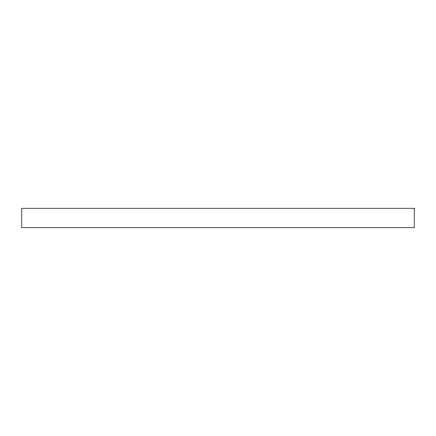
<?xml version="1.0" encoding="UTF-8"?>
<svg xmlns="http://www.w3.org/2000/svg" width="436" height="436" viewBox="0 0 436 436"><rect width="100%" height="100%" fill="white"/><g stroke="black" fill="none" stroke-linecap="round" stroke-linejoin="round"><path stroke-width="0.65" d="M414.2 208.228L21.8 208.228L21.8 227.772L414.2 227.772L414.2 208.228"/></g></svg>
